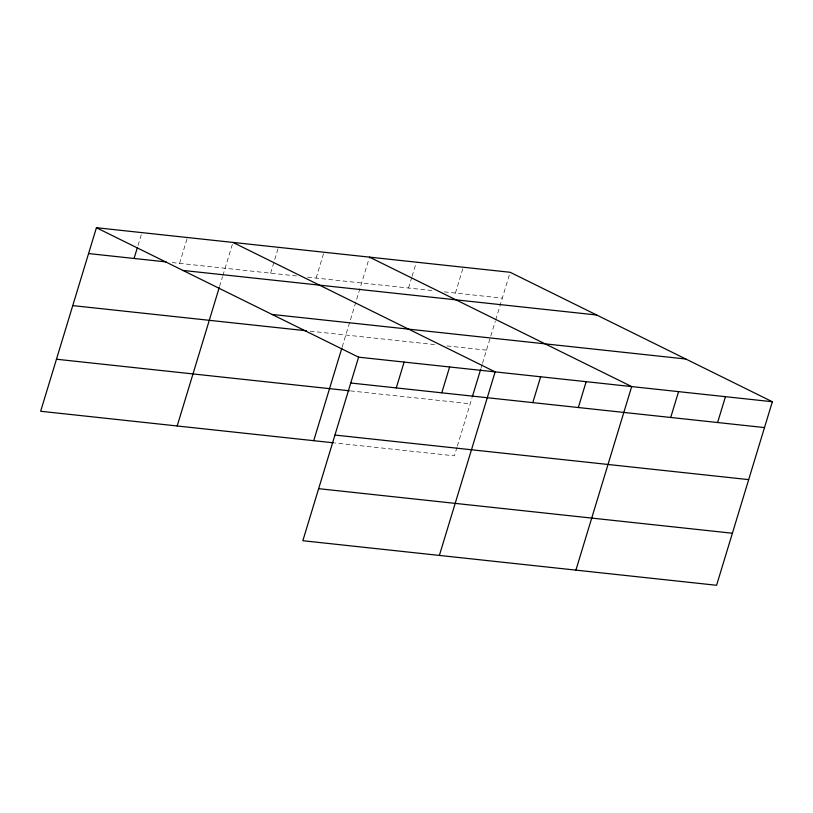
<?xml version="1.0" encoding="UTF-8"?>
<svg xmlns="http://www.w3.org/2000/svg" width="813" height="813" viewBox="0 0 813 813"><rect width="100%" height="100%" fill="white"/><g stroke="black" fill="none" stroke-linecap="round" stroke-linejoin="round"><path stroke-width="0.61" stroke-dasharray="4.07 3.05" d="M138.007 245.536L141.574 233.798M179.592 263.361L187.437 237.518M219.581 286.42L222.528 276.735M222.894 275.526L232.955 242.426M270.617 273.168L278.463 247.325M316.125 278.076L323.981 252.223M342.202 346.938L369.488 257.132M408.522 288.026L411.744 277.446M412.1 276.278L416.378 262.182M455.422 293.076L463.268 267.233M456.967 447.363L454.396 455.829L334.702 442.943M457.333 446.154L472.018 397.831M481.062 368.045L482.15 364.468M482.516 363.279L495.32 321.125M495.686 319.916L510.158 272.284M172.214 262.569L296.44 275.953M307.517 277.142L434.437 290.82M444.315 291.877L502.312 298.127M310.149 331.176L437.14 344.854M447.008 345.911L486.499 350.169M350.515 390.901L470.209 403.787"/><path stroke-width="1.22" d="M772.35 401.734L358.604 357.171L302.843 540.716L716.578 585.279L772.35 401.734L510.158 272.284L96.422 227.721L40.65 411.266L333.462 442.811M134.074 258.463L137.285 247.894M177.183 425.971L219.215 287.629M313.716 440.687L341.846 348.127M396.266 387.913L404.122 362.07M441.774 392.811L449.63 366.968M472.373 396.642L480.707 369.234M439.376 555.421L495.137 371.876L232.955 242.426M532.8 402.618L540.655 376.775M578.317 407.526L586.163 381.673M575.909 570.137L631.681 386.582L369.488 257.132M670.715 417.476L678.57 391.632M717.605 422.526L725.46 396.683M88.566 253.565L166.055 261.908M182.935 270.434L596.681 314.997M272.081 314.448L685.826 359.011M72.753 305.607L306.46 330.779M350.759 383.014L764.494 427.577M56.463 359.224L349.275 390.768M334.946 435.057L748.682 479.619M318.655 488.674L732.391 533.237M96.422 227.721L358.604 357.171"/></g></svg>
